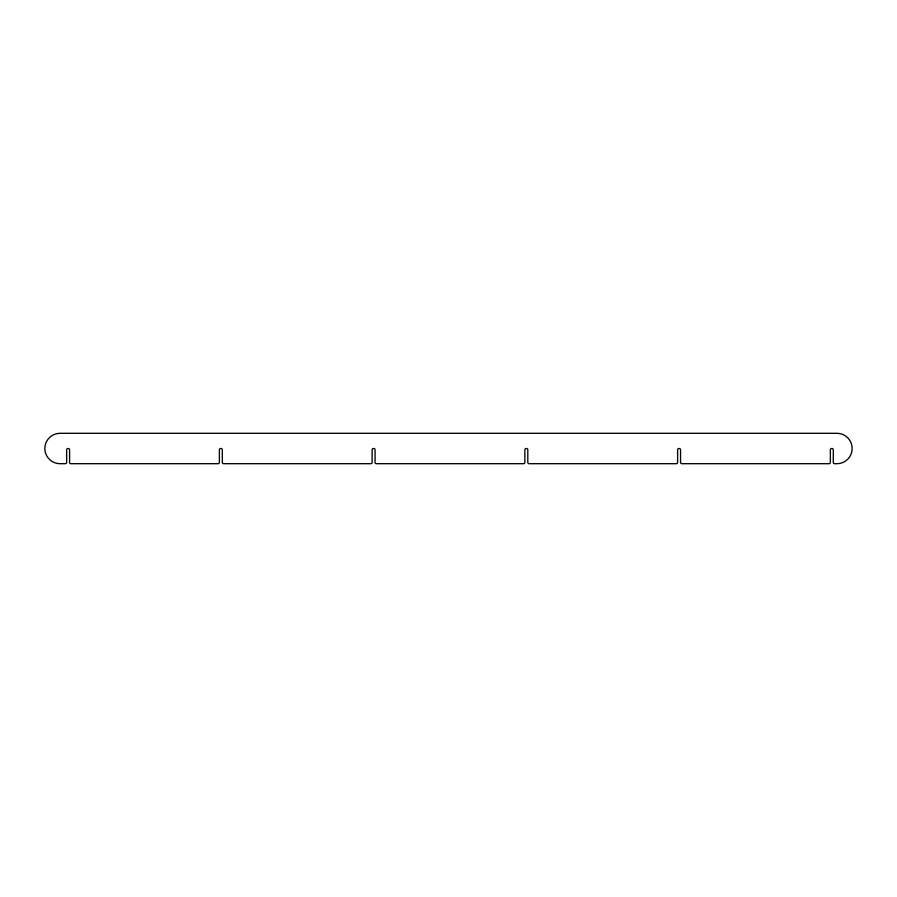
<?xml version="1.0" encoding="UTF-8"?>
<svg xmlns="http://www.w3.org/2000/svg" width="897" height="897" viewBox="0 0 897 897"><rect width="100%" height="100%" fill="white"/><g stroke="black" fill="none" stroke-linecap="round" stroke-linejoin="round"><path stroke-width="1.35" d="M67.948 448.5A1.301 1.301 0 0 0 66.647 449.801L66.647 462.392A1.301 1.301 0 0 1 65.346 463.693L60.043 463.693A15.193 15.193 0 0 1 44.85 448.5A15.193 15.193 0 0 1 60.043 433.307L836.957 433.307A15.193 15.193 0 0 1 852.15 448.5A15.193 15.193 0 0 1 836.957 463.693L834.591 463.693A1.301 1.301 0 0 1 833.291 462.392L833.291 449.801A1.301 1.301 0 0 0 831.99 448.5M68.284 448.5A1.301 1.301 0 0 1 69.585 449.801L69.585 462.392A1.301 1.301 0 0 0 70.885 463.693L218.094 463.693A1.301 1.301 0 0 0 219.384 462.392L219.384 449.801A1.301 1.301 0 0 1 220.684 448.5M221.032 448.5A1.301 1.301 0 0 1 222.321 449.801L222.321 462.392A1.301 1.301 0 0 0 223.622 463.693L370.831 463.693A1.301 1.301 0 0 0 372.132 462.392L372.132 449.801A1.301 1.301 0 0 1 373.432 448.5M373.769 448.5A1.301 1.301 0 0 1 375.069 449.801L375.069 462.392A1.301 1.301 0 0 0 376.359 463.693L523.568 463.693A1.301 1.301 0 0 0 524.868 462.392L524.868 449.801A1.301 1.301 0 0 1 526.169 448.5M526.505 448.5A1.301 1.301 0 0 1 527.806 449.801L527.806 462.392A1.301 1.301 0 0 0 529.107 463.693L676.316 463.693A1.301 1.301 0 0 0 677.616 462.392L677.616 449.801A1.301 1.301 0 0 1 678.906 448.5M679.253 448.5A1.301 1.301 0 0 1 680.554 449.801L680.554 462.392A1.301 1.301 0 0 0 681.843 463.693L829.052 463.693A1.301 1.301 0 0 0 830.353 462.392L830.353 449.801A1.301 1.301 0 0 1 831.654 448.5"/></g></svg>
